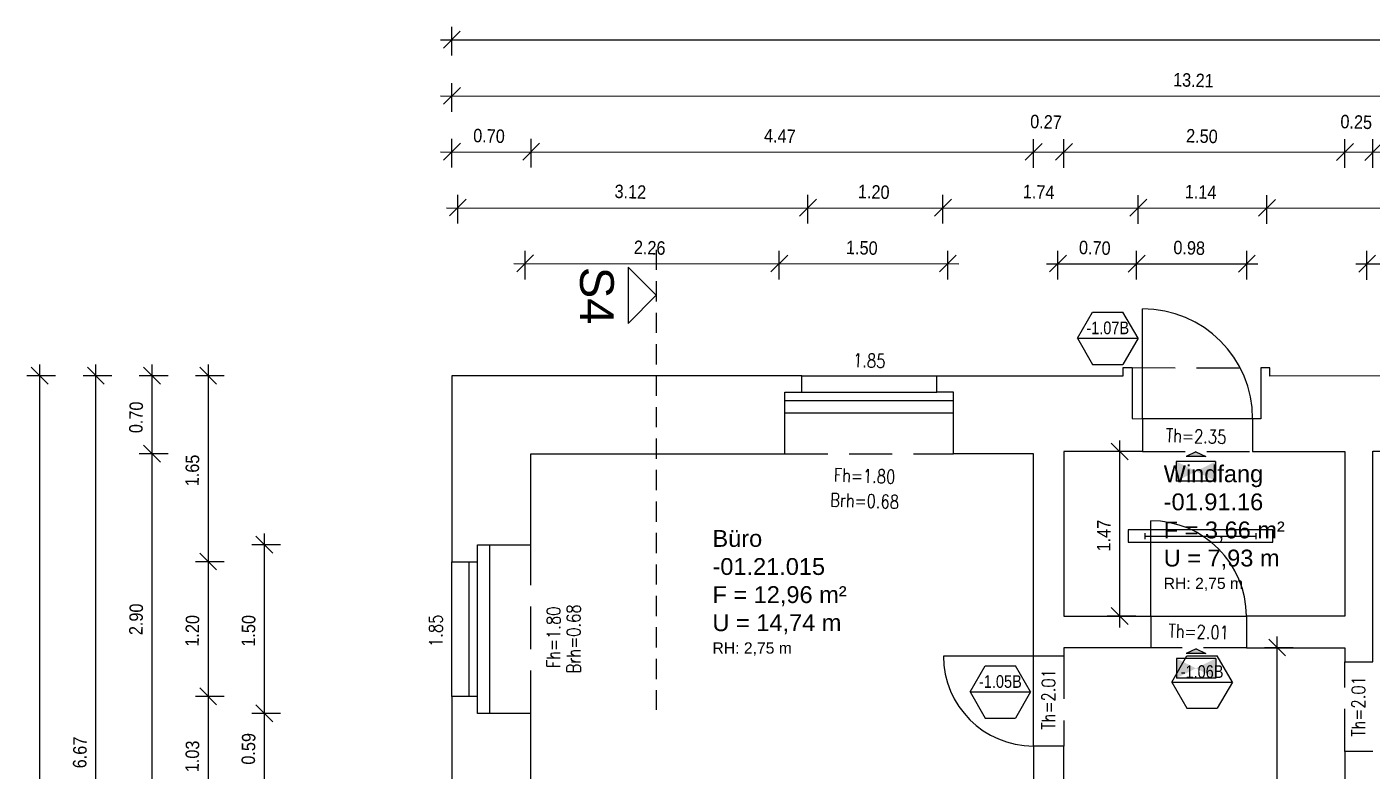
# Model space of a CAD drawing. Header units: metres. Extents: x 157 to 276, y 126 to 187.
# Drawn here: x 157.14 to 169.11, y 180.68 to 187.3 of the extents above; entities that cross this region are included whole.
import ezdxf
from ezdxf.enums import TextEntityAlignment as Align

# ---------------------------------------------------------------- set-up
doc = ezdxf.new("R2010")
doc.units = ezdxf.units.M
doc.header["$LTSCALE"] = 0.03
for name, pattern in [('AUSGEZOGEN', [0]), ('GESTRICHELT', [9, 6, -3]), ('STRICHLINIE', [19.05, 12.7, -6.35])]:
    doc.linetypes.add(name, pattern=pattern)
for name, color, linetype in [('A_ansicht', 9, 'Continuous'), ('A_bemaßung', 2, 'Continuous'), ('A_Elektro', 1, 'Continuous'), ('A_Fenster', 7, 'Continuous'), ('A_höhen', 3, 'Continuous'), ('A_NR_TÜR', 1, 'Continuous'), ('A_räume', 5, 'Continuous'), ('A_text', 5, 'Continuous'), ('A_Tuernummern', 1, 'Continuous'), ('A_TXT-TUER', 1, 'Continuous'), ('A_türen', 9, 'Continuous'), ('A_verdeckt', 8, 'STRICHLINIE'), ('A_wände', 6, 'Continuous'), ('E__LEUCHTEN', 6, 'AUSGEZOGEN')]:
    doc.layers.add(name, color=color, linetype=linetype)
doc.styles.add('arial-n', font='ARIALN.TTF')
doc.styles.add('BOLDSIMP_FNT', font='TXT', dxfattribs={"height": 1})
doc.styles.add('NORM', font='simplex.shx', dxfattribs={"width": 0.7, "bigfont": 'bigfont.shx'})
doc.styles.add('PITSIMP8', font='PITSIMP8.SHX')
doc.styles.add('SIMPLEX', font='simplex.shx', dxfattribs={"width": 0.8, "height": 0.1})

# ---------------------------------------------------------------- blocks, each defined once
blk = doc.blocks.new('SLASH1')
at = {"layer": 'A_bemaßung', "color": 2, "linetype": 'Continuous'}
for p, q in [((0.07663, 0.07663), (-0.07319, -0.07319)), ((0, -0.14068), (0, 0.11466))]:
    blk.add_line(p, q, dxfattribs=at)
blk = doc.blocks.new('Tür-Nr')
at = {"layer": 'A_NR_TÜR'}
for p, q in [((-0.057, -108.865), (0.077, -108.632)), ((0.077, -108.632), (0.347, -108.632)), ((0.481, -108.865), (0.347, -108.632)), ((-0.057, -108.865), (0.481, -108.865)), ((-0.057, -108.865), (0.077, -109.098)), ((0.481, -108.865), (0.347, -109.098)), ((0.077, -109.098), (0.347, -109.098))]:
    blk.add_line(p, q, dxfattribs=at)
at = {"layer": 'A_TXT-TUER', "style": 'arial-n', "flags": 4}
blk.add_attdef('TÜR-NR.', text='', height=0.113, dxfattribs=at).set_placement((0.211, -108.772), align=Align.MIDDLE_CENTER)
at = {"layer": 'A_TXT-TUER', "style": 'NORM', "width": 0.7}
for tag, flags, p in [('BRANDSCHUTZ', 4, (0.229, -108.981)), ('DIN', 5, (0.214, -109.198)), ('ABMESSUNG', 5, (0.214, -109.333)), ('MATERIAL', 5, (0.214, -109.467)), ('WANDART', 5, (0.214, -109.601)), ('ZARGE', 5, (0.214, -109.736)), ('SCHLOSS', 5, (0.214, -109.87)), ('BESCHLÄGE', 5, (0.214, -110.005)), ('SONSTIGES', 5, (0.214, -110.139))]:
    blk.add_attdef(tag, text='', height=0.0784, dxfattribs=dict(at, flags=flags)).set_placement(p, align=Align.MIDDLE_CENTER)
blk = doc.blocks.new('2DEL_457')
for p, q in [((-0.3844, -0.2363), (-0.3844, 0.2363)), ((0.3844, -0.2363), (0.3844, 0.2363)), ((-0.3844, 0), (0.3844, 0))]:
    blk.add_line(p, q)
blk.add_lwpolyline([(-0.5, -0.5), (0.5, -0.5), (0.5, 0.5), (-0.5, 0.5)], close=True)
at = {"style": 'PITSIMP8', "flags": 9}
for tag, p in [('RAUM/GRUPPE', (-0.0298, 0.1593)), ('BEZEICHNUNG', (-0.0298, 0.1793)), ('POS.NR.G-LV', (-0.0298, 0.1393)), ('FABRIKAT', (-0.0298, 0.1193)), ('TYP', (-0.0298, 0.0993)), ('VOLUMENSTROM', (-0.0298, 0.0393)), ('DRUCK/-STUFE', (-0.0298, 0.0193)), ('ANSCHLUSS', (-0.0298, -0.0007)), ('KENNUNG', (-0.0298, 0.0793)), ('LEISTUNG', (-0.0298, 0.0593)), ('TEMPERATUR', (-0.0298, -0.0607)), ('DREHZAHL', (-0.0298, -0.0807)), ('GROESSE', (-0.0298, -0.0207)), ('DN', (-0.0298, -0.0407)), ('SPANNUNG/FREQUENZ', (-0.0298, -0.1207)), ('SCHUTZART', (-0.0298, -0.1007)), ('GEWICHT', (-0.0298, -0.1407)), ('FREI', (-0.0298, -0.1607)), ('FREI', (-0.0298, -0.1807)), ('FREI', (-0.0298, -0.2007))]:
    blk.add_attdef(tag, text='', height=0.01, dxfattribs=at).set_placement(p, align=Align.MIDDLE)
blk = doc.blocks.new('PU1')
at = {"color": 3}
for p, q in [((-118.6, -55.3), (-118.6, 69.7)), ((-118.6, 69.7), (131.4, 69.7)), ((131.4, -55.3), (131.4, 69.7)), ((-118.6, -55.3), (131.4, -55.3)), ((-56.1, -86.6), (68.9, -86.6)), ((6.4, -117.8), (-56.1, -86.6)), ((6.4, -117.8), (68.9, -86.6))]:
    blk.add_line(p, q, dxfattribs=at)
for points in [[(-118.6, 69.7), (-118.6, -55.3), (131.4, -55.3), (131.4, 69.7)], [(68.9, -86.6), (-56.1, -86.6), (6.4, -117.8)]]:
    blk.add_solid(points, dxfattribs=at)
blk = doc.blocks.new('A$C2D1211C5')
at = {"layer": 'E__LEUCHTEN', "xscale": 0.001396999999997206, "yscale": 0.001396999999997206, "zscale": 0.001397, "rotation": 180}
for p in [(6.63, 33.315), (6.631, 31.562)]:
    blk.add_blockref('PU1', p, dxfattribs=at)
at = {"layer": 'E__LEUCHTEN', "color": 5, "xscale": 1.285160624999662, "yscale": 0.1120140000000447, "zscale": 1.285160625}
blk.add_blockref('2DEL_457', (6.662, 32.729), dxfattribs=at)

msp = doc.modelspace()

# ---------------------------------------------------------------- linework, layer by layer
at = {"layer": 'A_ansicht', "color": 9, "linetype": 'Continuous'}
for p, q in [((164.03579, 184.19714), (165.2357, 184.19715)), ((163.88582, 183.86711), (165.3857, 183.86712)), ((161.2607, 181.1923), (161.26066, 182.6922)), ((160.92068, 181.34226), (160.92068, 182.54219))]:
    msp.add_line(p, q, dxfattribs=at)
at = {"layer": 'A_bemaßung', "linetype": 'Continuous'}
for p, q in [((160.82067, 187.18736), (181.01885, 187.18735)), ((160.82151, 186.68735), (174.23649, 186.68295)), ((160.82156, 186.19022), (174.23633, 186.1858)), ((160.87414, 185.69308), (174.28913, 185.68868)), ((161.47325, 185.19564), (165.43331, 185.1944)), ((166.21329, 185.1941), (168.09331, 185.19355)), ((168.96326, 185.19323), (172.75304, 185.192)), ((157.25617, 149.94212), (157.25617, 184.29713)), ((157.75616, 149.94212), (157.75619, 184.29713)), ((158.25616, 149.94212), (158.25619, 184.29714)), ((158.75619, 177.43214), (158.75619, 184.29713)), ((166.86568, 181.95726), (166.86568, 183.62225)), ((159.25619, 180.50214), (159.25619, 182.79219)), ((168.26568, 171.08726), (168.26568, 181.87728))]:
    msp.add_line(p, q, dxfattribs=at)
at = {"layer": 'A_Fenster', "linetype": 'Continuous'}
for p, q in [((163.8858, 183.97712), (165.38571, 183.97711)), ((164.03579, 184.05211), (165.2357, 184.05212)), ((161.07568, 181.34226), (161.07569, 182.54221)), ((161.15067, 181.34226), (161.15067, 182.5422))]:
    msp.add_line(p, q, dxfattribs=at)
at = {"layer": 'A_text', "color": 5, "linetype": 'GESTRICHELT'}
msp.add_line((162.74067, 185.31877), (162.74067, 181.22535), dxfattribs=at)
at = {"layer": 'A_text', "color": 7}
for p, q in [((162.74067, 184.9133), (162.49067, 185.1633)), ((162.49067, 185.1633), (162.49067, 184.6633)), ((162.49067, 184.6633), (162.74067, 184.9133))]:
    msp.add_line(p, q, dxfattribs=at)
at = {"layer": 'A_türen', "linetype": 'Continuous'}
for p, q in [((167.06644, 183.81353), (167.06648, 184.79349)), ((168.04639, 183.81357), (167.06644, 183.81353)), ((167.14072, 182.05725), (167.14074, 182.90727)), ((167.14072, 182.05725), (167.99072, 182.05728)), ((166.09567, 181.70228), (165.2957, 181.70227)), ((166.09564, 180.90233), (166.09567, 181.70228))]:
    msp.add_line(p, q, dxfattribs=at)
for centre, radius, start, end in [((167.06644, 183.81353), 0.97994, 0.002339, 89.998833), ((167.14072, 182.05725), 0.85, 0.002022, 89.998655), ((166.09567, 181.70228), 0.79996, 180.00071, 269.997848)]:
    msp.add_arc(centre, radius, start, end, dxfattribs=at)
at = {"layer": 'A_verdeckt'}
for p, q in [((166.97467, 184.27025), (168.11872, 184.26764)), ((163.88579, 183.50215), (165.38572, 183.50216)), ((167.06581, 183.52226), (168.04574, 183.52226)), ((161.62564, 181.19226), (161.62567, 182.69218)), ((166.36567, 181.7023), (166.36567, 180.90232)), ((167.99075, 181.77729), (167.14071, 181.77726)), ((168.86567, 180.85231), (168.86567, 181.65225))]:
    msp.add_line(p, q, dxfattribs=at)
at = {"layer": 'A_wände', "linetype": 'Continuous'}
for p, q in [((169.11568, 180.85234), (168.86567, 180.85231)), ((168.86567, 180.85231), (168.86567, 179.6574))]:
    msp.add_line(p, q, dxfattribs=at)
for points in [[(160.92068, 182.54219), (161.15066, 182.54221), (161.15069, 182.69219), (161.62567, 182.69218), (161.62566, 183.50214), (163.88579, 183.50215), (163.88579, 184.0521), (164.03579, 184.05211), (164.03579, 184.19714), (160.92066, 184.19714), (160.92068, 182.54219)], [(166.89465, 184.19714), (166.89467, 184.27024), (166.97467, 184.27025), (166.97364, 183.816), (167.06644, 183.81353), (167.06581, 183.52226), (166.36566, 183.52226), (166.36568, 182.05726), (167.14072, 182.05727), (167.14071, 181.77726), (166.36565, 181.77727), (166.36565, 181.70227), (166.09567, 181.70228), (166.09567, 183.50215), (165.38572, 183.50216), (165.3857, 184.05212), (165.2357, 184.05212), (165.2357, 184.19715), (166.89465, 184.19714)], [(168.11768, 183.81336), (168.04639, 183.81357), (168.04574, 183.52226), (168.86565, 183.52229), (168.86566, 182.05726), (167.99071, 182.05728), (167.99075, 181.77729), (168.86567, 181.77727), (168.86566, 181.65227), (169.11567, 181.65226), (169.11567, 183.52712), (171.20555, 183.52714), (171.20553, 184.07711), (171.35555, 184.07713), (171.35551, 184.19714), (168.19868, 184.19418), (168.19871, 184.26764), (168.11872, 184.26764), (168.11768, 183.81336)], [(161.62564, 181.19226), (161.15067, 181.19229), (161.15067, 181.34227), (160.92068, 181.34226), (160.92066, 180.30736), (161.1507, 180.30735), (161.15066, 180.45733), (161.62565, 180.45735), (161.62563, 180.50732), (166.09565, 180.50734), (166.09565, 178.87745), (166.36565, 178.87743), (166.36567, 180.90232), (166.09564, 180.90233), (166.09565, 180.60216), (161.62566, 180.60215), (161.62564, 181.19226)]]:
    msp.add_lwpolyline(points, dxfattribs=at)

# ---------------------------------------------------------------- block references
at = {"layer": 'A_bemaßung', "color": 7}
for p in [(160.92066, 187.18735), (160.9215, 186.68737), (160.92155, 186.19021), (161.62654, 186.18997), (166.09654, 186.18847), (166.36656, 186.1884), (166.36656, 186.18838), (168.86656, 186.18758), (169.11658, 186.18748), (160.97416, 185.69308), (164.08924, 185.69204), (165.28919, 185.69162), (167.02812, 185.69109), (168.17214, 185.69069), (161.57324, 185.19567), (163.8334, 185.1949), (165.33332, 185.19441), (166.31326, 185.19411), (167.01334, 185.19388), (167.99334, 185.19353), (169.06326, 185.19321)]:
    msp.add_blockref('SLASH1', p, dxfattribs=at)
at = {"layer": 'A_bemaßung', "color": 7, "rotation": 90}
for p in [(157.25618, 184.19714), (157.75617, 184.19714), (158.25617, 184.19713), (158.75616, 184.19714), (166.86567, 183.52226), (158.25618, 183.50215), (158.25618, 183.50215), (159.25617, 182.69219), (158.75618, 182.5422), (166.86568, 182.05725), (168.26566, 181.77728), (158.75619, 181.34223), (159.25617, 181.19226)]:
    msp.add_blockref('SLASH1', p, dxfattribs=at)
at = {"layer": 'A_Elektro'}
msp.add_blockref('A$C2D1211C5', (160.92067, 150.04212), dxfattribs=at)
at = {"layer": 'A_Tuernummern'}
ref = msp.add_blockref('Tür-Nr', (166.5457, 293.39604), dxfattribs=at)
ref.add_attrib('TÜR-NR.', '-1.07B', dxfattribs={"layer": 'A_TXT-TUER', "height": 0.112896, "style": 'arial-n'}).set_placement((166.75706, 184.6237), align=Align.MIDDLE_CENTER)
ref = msp.add_blockref('Tür-Nr', (167.38494, 290.33692), dxfattribs=at)
ref.add_attrib('TÜR-NR.', '-1.06B', dxfattribs={"layer": 'A_TXT-TUER', "height": 0.112896, "style": 'arial-n'}).set_placement((167.59629, 181.56458), align=Align.MIDDLE_CENTER)
ref = msp.add_blockref('Tür-Nr', (165.59035, 290.24877), dxfattribs=at)
ref.add_attrib('TÜR-NR.', '-1.05B', dxfattribs={"layer": 'A_TXT-TUER', "height": 0.112896, "style": 'arial-n'}).set_placement((165.8017, 181.47642), align=Align.MIDDLE_CENTER)

# ---------------------------------------------------------------- texts
at = {"layer": 'A_bemaßung', "color": 7, "linetype": 'Continuous', "style": 'BOLDSIMP_FNT', "width": 0.9}
for s, rotation, p in [('13.21', 358.3, (167.33616, 186.73735)), ('0.27', 358.3, (166.06464, 186.36531)), ('0.25', 358.3, (168.82466, 186.36441)), ('0.70', 358.3, (161.10938, 186.24049)), ('4.47', 358.3, (163.69689, 186.24022)), ('2.50', 358.3, (167.4519, 186.23868)), ('3.12', 358.3, (162.36705, 185.74337)), ('1.20', 358.3, (164.53225, 185.74229)), ('1.74', 358.3, (165.99916, 185.74192)), ('1.14', 358.3, (167.4406, 185.74133)), ('2.26', 358.3, (162.53877, 185.24565)), ('1.50', 358.3, (164.42651, 185.24488)), ('0.70', 358.3, (166.49867, 185.24437)), ('0.98', 358.3, (167.33869, 185.24413)), ('0.70', 89, (158.20616, 183.68507)), ('1.65', 89, (158.70617, 183.2128)), ('1.47', 89.3, (166.81568, 182.6329)), ('2.90', 89, (158.20618, 181.88757)), ('1.20', 89, (158.70617, 181.78537)), ('1.50', 89, (159.20617, 181.78535)), ('6.67', 89, (157.70619, 180.70263)), ('0.59', 89, (159.20617, 180.73521)), ('1.03', 89, (158.70616, 180.66795))]:
    msp.add_text(s, height=0.12, rotation=rotation, dxfattribs=at).set_placement(p, align=Align.BOTTOM_LEFT)
at = {"layer": 'A_höhen', "linetype": 'Continuous', "style": 'SIMPLEX', "width": 0.8}
for s, rotation, p in [('1.85', 358.2, (164.63574, 184.3321)), ('Th=2.35', 358.2, (167.54324, 183.66016)), ('Fh=1.80', 358.2, (164.59403, 183.30684)), ('Brh=0.68', 358.2, (164.59403, 183.08347)), ('Brh=0.68', 90, (162.00633, 181.85594)), ('1.85', 90, (160.77988, 181.92806)), ('Fh=1.80', 90, (161.82706, 181.87008)), ('Th=2.01', 358.2, (167.56571, 181.92008)), ('Th=2.01', 90, (166.23017, 181.31731)), ('Th=2.01', 90, (168.98722, 181.25455))]:
    msp.add_text(s, height=0.12, rotation=rotation, dxfattribs=at).set_placement(p, align=Align.MIDDLE_CENTER)
at = {"layer": 'A_räume', "linetype": 'Continuous', "char_height": 0.15, "width": 6.6459, "attachment_point": 1}
for s, insert in [('\\fArial|b0|i0|c0|p34;Windfang\\P-01.91.16\\PF = 3,66 m²\\PU = 7,93 m\\P\\H0.1;RH: 2,75 m', (167.25498, 183.40023)), ('\\fArial|b0|i0|c0|p34;Büro\\P-01.21.015\\PF = 12,96 m²\\PU = 14,74 m\\P\\H0.1;RH: 2,75 m', (163.24054, 182.82492))]:
    msp.add_mtext(s, dxfattribs=dict(at, insert=insert))
at = {"layer": 'A_text', "color": 5, "linetype": 'GESTRICHELT', "insert": (162.3626, 185.16666), "char_height": 0.3, "width": 13.2918, "attachment_point": 1, "rotation": 270}
msp.add_mtext('{\\fArial|b0|i0|c0|p34;S4}', dxfattribs=at)

doc.saveas('drawing.dxf')
